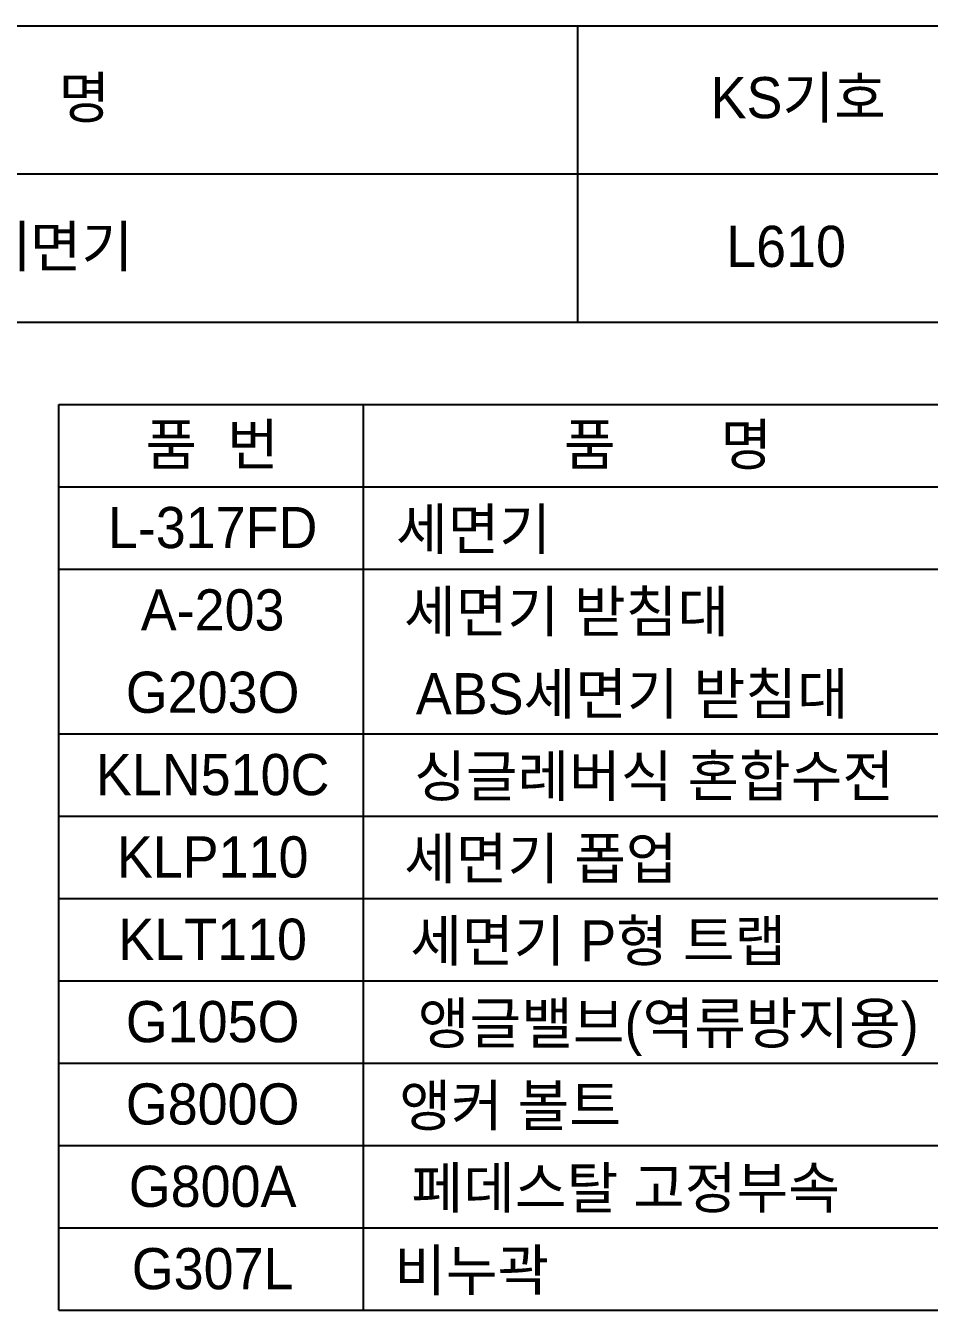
# Model space of a CAD drawing. Header units: millimetres. Extents: x 0 to 5952, y -67 to 2530.
# Drawn here: x 955 to 1503, y 1750 to 2530 of the extents above; entities that cross this region are included whole.
import ezdxf
from ezdxf.enums import TextEntityAlignment as Align

# ---------------------------------------------------------------- set-up
doc = ezdxf.new("R2010")
doc.units = ezdxf.units.MM
doc.header["$MEASUREMENT"] = 0
doc.layers.add('TEXT', color=7, linetype='Continuous')
doc.layers.add('도각라인', color=255, linetype='Continuous')
doc.styles.add('타이틀', font='H2GTRM.TTF', dxfattribs={"height": 25})

msp = doc.modelspace()

# ---------------------------------------------------------------- linework, layer by layer
at = {"layer": '도각라인', "color": 7}
for p, q in [((0, 2530), (1800, 2530)), ((1290, 2350), (1290, 2530)), ((520, 2440), (1800, 2440)), ((0, 2350), (1800, 2350)), ((975, 1750), (975, 2300)), ((975, 2300), (1770, 2300)), ((1160, 1750), (1160, 2300)), ((975, 2250), (1770, 2250)), ((975, 2200), (1770, 2200)), ((975, 2100), (1770, 2100)), ((975, 2050), (1770, 2050)), ((975, 2000), (1770, 2000)), ((975, 1950), (1770, 1950)), ((975, 1900), (1770, 1900)), ((975, 1850), (1770, 1850)), ((975, 1800), (1770, 1800)), ((975, 1750), (1770, 1750))]:
    msp.add_line(p, q, dxfattribs=at)

# ---------------------------------------------------------------- texts
at = {"layer": 'TEXT', "style": '타이틀'}
for s, p in [('품             명', (915.69, 2486.4)), ('KS기호', (1423.85, 2486.32)), ('평면붙임 세면기', (905.77, 2396)), ('L610', (1416.49, 2396)), ('품  번', (1067.94, 2275.73)), ('품       명', (1344.82, 2275.73)), ('세면기', (1226.72, 2224.38)), ('L-317FD', (1068.33, 2225.28)), ('A-203', (1068.33, 2175.28)), (' 세면기 받침대', (1278.64, 2174.38)), ('G203O', (1068.33, 2125.28)), ('ABS세면기 받침대', (1323.08, 2124.38)), ('싱글레버식 혼합수전', (1336.38, 2074.38)), ('KLN510C', (1068.33, 2075.28)), ('KLP110', (1068.33, 2025.28)), ('세면기 폽업', (1267.59, 2024.38)), ('세면기 P형 트랩', (1302.44, 1974.38)), ('KLT110', (1068.33, 1975.28)), ('G105O', (1068.33, 1925.28)), ('앵글밸브(역류방지용)', (1344.97, 1924.38)), ('G800O', (1068.33, 1875.28)), ('앵커 볼트', (1248.97, 1874.38)), ('G800A', (1068.33, 1825.28)), ('페데스탈 고정부속', (1319.09, 1824.38)), ('G307L', (1068.33, 1775.28)), ('비누곽', (1225.6, 1774.38))]:
    msp.add_text(s, height=25, dxfattribs=at).set_placement(p, align=Align.MIDDLE_CENTER)

doc.saveas('drawing.dxf')
